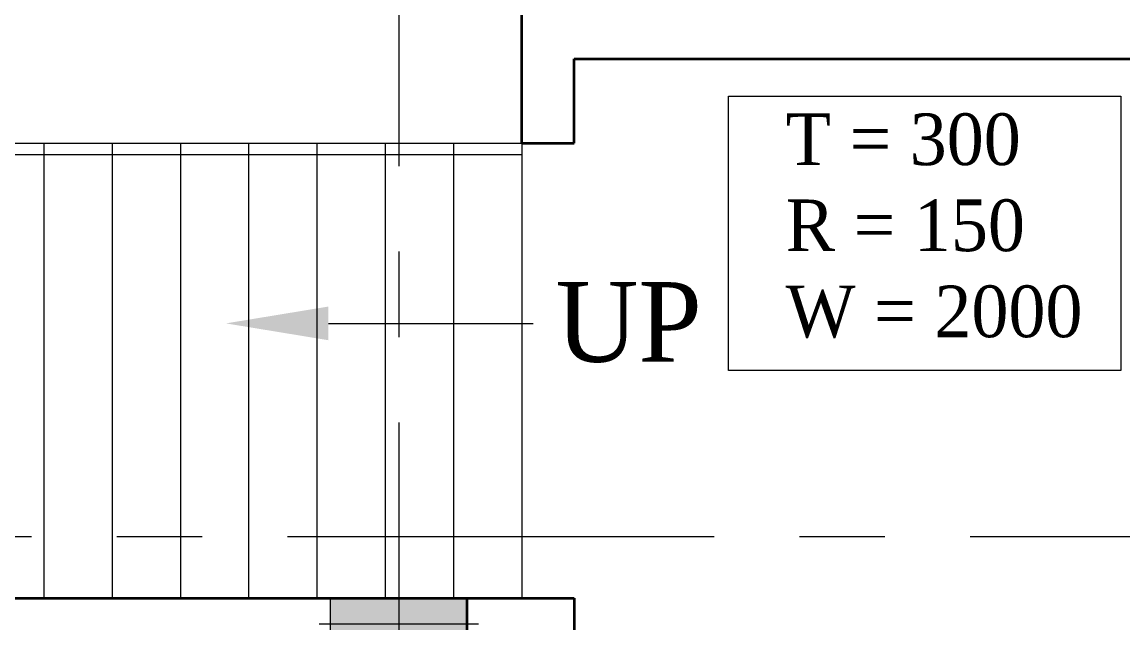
# Model space of a CAD drawing. Header units: inches. Extents: x 1789308 to 1948517, y 1504002 to 1708835.
# Drawn here: x 1903120 to 1904088, y 1667270 to 1667798 of the extents above; entities that cross this region are included whole.
import ezdxf
from ezdxf import colors
from ezdxf.entities.mleader import LeaderData, LeaderLine
from ezdxf.math import Vec2, Vec3

# ---------------------------------------------------------------- set-up
doc = ezdxf.new("R2010")
doc.units = ezdxf.units.IN
doc.header["$LTSCALE"] = 0.015
doc.header["$MEASUREMENT"] = 0
for name, pattern in [('$DDT_AUDIT_GENERATED_(C)', [0]), ('CENTER', [2, 1.25, -0.25, 0.25, -0.25]), ('CENTER2', [1.125, 0.75, -0.125, 0.125, -0.125])]:
    doc.linetypes.add(name, pattern=pattern)
for name, color, linetype, lineweight in [('CENTER LINE', 1, 'CENTER2', 18), ('COLUMN - HACTH - STR', 25, '$DDT_AUDIT_GENERATED_(C)', 15), ('COLUMN - STR', 6, 'Continuous', 15), ('GRID - COLUMN - STR', 251, 'CENTER', 15), ('RAILING', 15, 'Continuous', 9), ('SECTION -  LINE - STR', 3, 'Continuous', 20), ('STAIRCASE', 161, 'Continuous', 13), ('TEXT', 7, 'Continuous', 5), ('wall', 1, 'Continuous', 35)]:
    doc.layers.add(name, color=color, linetype=linetype, lineweight=lineweight)
doc.styles.add('DIM 400', font='times.ttf', dxfattribs={"height": 400})
doc.styles.add('Scale M 100', font='times.ttf', dxfattribs={"width": 0.95, "height": 350})

# ---------------------------------------------------------------- blocks, each defined once
blk = doc.blocks.new('A$C0E687083')
at = {"layer": 'COLUMN - HACTH - STR', "linetype": 'ByBlock'}
h = blk.add_hatch(color=256, dxfattribs=at)
h.dxf.hatch_style = 1
h.paths.add_polyline_path([(-115, 300), (115, 300), (115, -300), (-115, -300)])
at = {"layer": 'CENTER LINE', "linetype": 'ByBlock'}
for points in [[(0, -350), (0, 350)], [(215, 0), (-215, 0)]]:
    blk.add_lwpolyline(points, dxfattribs=at)
at = {"layer": 'COLUMN - STR', "linetype": 'ByBlock'}
blk.add_lwpolyline([(-115, 300), (115, 300), (115, -300), (-115, -300)], close=True, dxfattribs=at)
blk = doc.blocks.new('A$C1CC35E0C')
at = {"layer": 'GRID - COLUMN - STR', "ltscale": 100000}
for p, q in [((72380.5, 4412.1), (72380.5, -69399.5)), ((-12108.7, -26089), (88195.3, -26089))]:
    blk.add_line(p, q, dxfattribs=at)
at = {"layer": 'RAILING'}
for points in [[(72920.4, -23710.6), (69270.4, -23710.6), (69270.4, -24410.6), (72920.4, -24410.6)], [(72920.4, -23760.6), (69320.4, -23760.6), (69320.4, -24360.6), (72920.4, -24360.6)]]:
    blk.add_lwpolyline(points, dxfattribs=at)
at = {"layer": 'STAIRCASE'}
for p, q in [((70820.4, -24360.6), (70820.4, -26360.6)), ((71120.4, -24360.6), (71120.4, -26360.6)), ((71420.4, -24360.6), (71420.4, -26360.6)), ((71720.4, -24360.6), (71720.4, -26360.6)), ((72020.4, -24360.6), (72020.4, -26360.6)), ((72320.4, -24360.6), (72320.4, -26360.6)), ((72620.4, -24360.6), (72620.4, -26360.6)), ((72920.4, -24360.6), (72920.4, -26360.6))]:
    blk.add_line(p, q, dxfattribs=at)
at = {"layer": 'TEXT'}
blk.add_lwpolyline([(73829.1, -24155), (75554.1, -24155), (75554.1, -25359.5), (73829.1, -25359.5)], close=True, dxfattribs=at)
at = {"layer": 'wall'}
for p, q in [((72920.4, -24360.6), (72920.4, -23760.6)), ((73150.4, -23990.6), (76220.6, -23990.4)), ((73150.4, -24360.6), (73150.4, -23990.6)), ((72920.4, -24360.6), (73150.4, -24360.6)), ((67250.5, -26360.6), (73150.5, -26360.6)), ((72680.5, -27237), (72680.5, -26360.6)), ((73150.5, -26360.6), (73150.5, -26590.6))]:
    blk.add_line(p, q, dxfattribs=at)
at = {"color": 4, "linetype": 'ByBlock', "rotation": 90}
blk.add_blockref('A$C0E687083', (72380.5, -26474.6), dxfattribs=at)
at = {"layer": 'TEXT', "insert": (74081, -24230.7), "char_height": 226.8, "width": 2853.511, "attachment_point": 1, "style": 'Scale M 100'}
blk.add_mtext('\\pxql;T = 300\\PR = 150\\PW = 2000', dxfattribs=at)
at = {"layer": 'TEXT', "insert": (73070.2, -24971.7), "char_height": 350, "attachment_point": 1, "style": 'Scale M 100'}
blk.add_mtext_dynamic_manual_height_columns('UP', width=1143.117, gutter_width=625, heights=[0], dxfattribs=at)
at = {"layer": 'TEXT'}
ml = blk.add_multileader_mtext('Standard', dxfattribs=at)
ml.set_content('', color=256, style='DIM 400')
ml.set_leader_properties()
ml.build(insert=Vec2(0, 0))
ml.multileader.update_dxf_attribs({"text_right_attachment_type": 6, "dogleg_length": 0.36, "arrow_head_size": 450})
ctx = ml.context
ctx.base_point, ctx.char_height, ctx.arrow_head_size, ctx.landing_gap_size, ctx.plane_origin, ctx.plane_x_axis, ctx.plane_y_axis = Vec3(72970.4, -25153.2), 0.18, 450, 0.09, Vec3(72073.7, -25153.1), Vec3(-1, 0), Vec3(0, -1)
ctx.right_attachment, ctx.text_align_type = 6, 2
notes = []
notes.append((ctx, [(0, (1, 1, 0), (72969.9, -25153.1), (1, 0), 0.36, [(0, [(71620.7, -25153.1), (72928.1, -25153.1)], 0, [])])]))
ctx.mtext.insert, ctx.mtext.text_direction, ctx.mtext.rotation, ctx.mtext.alignment, ctx.mtext.flow_direction = Vec3(72970.3, -25153.3), Vec3(-1, 0), 3.141593, 3, 5
for ctx, leaders in notes:
    for number, flags, end, landing, length, lines in leaders:
        leader = LeaderData()
        leader.index, (leader.has_last_leader_line, leader.has_dogleg_vector, leader.attachment_direction) = number, flags
        leader.last_leader_point, leader.dogleg_vector, leader.dogleg_length = Vec3(end), Vec3(landing), length
        for number, points, colour, breaks in lines:
            line = LeaderLine()
            line.index, line.vertices, line.color, line.breaks = number, Vec3.list(points), colors.encode_raw_color(colour), breaks
            leader.lines.append(line)
        ctx.leaders.append(leader)

msp = doc.modelspace()

# ---------------------------------------------------------------- block references
at = {"layer": 'SECTION -  LINE - STR', "xscale": 0.2, "yscale": 0.2, "zscale": 0.2}
msp.add_blockref('A$C1CC35E0C', (1888975.23, 1672563.43), dxfattribs=at)

doc.saveas('drawing.dxf')
